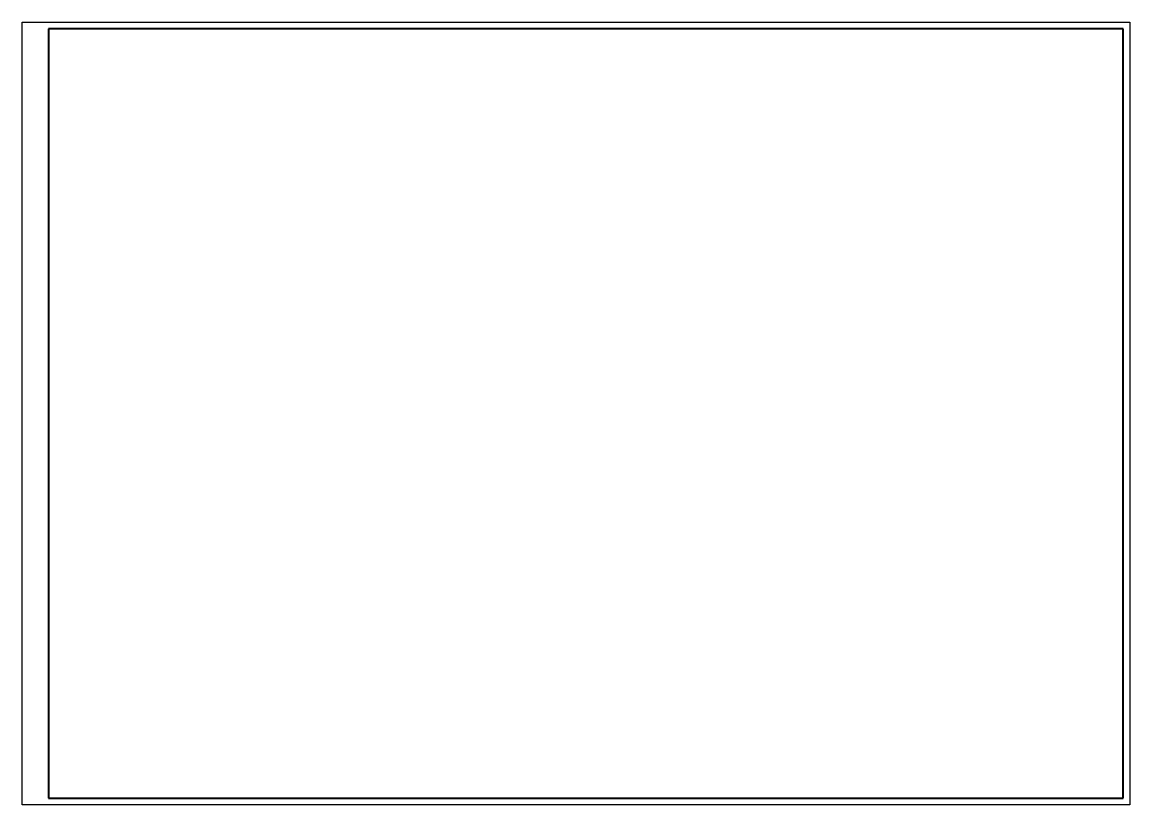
# Model space of a CAD drawing. Header units: inches. Extents: x 0 to 2628, y -14 to 790.
# Drawn here: x 1787 to 2628, y 196 to 790 of the extents above; entities that cross this region are included whole.
import ezdxf

# ---------------------------------------------------------------- set-up
doc = ezdxf.new("R2010")
doc.units = ezdxf.units.IN
doc.header["$MEASUREMENT"] = 0
doc.layers.add('invisible', color=50, linetype='Continuous', plot=False)
doc.layers.add('основная', color=94, linetype='Continuous', lineweight=40)

msp = doc.modelspace()

# ---------------------------------------------------------------- linework, layer by layer
at = {"layer": 'invisible'}
for p, q in [((1786.8, 790.246), (2627.8, 790.246)), ((1786.8, 196.246), (1786.8, 790.246)), ((2627.8, 790.246), (2627.8, 196.246)), ((2627.8, 196.246), (1786.8, 196.246))]:
    msp.add_line(p, q, dxfattribs=at)
at = {"layer": 'основная'}
for p, q in [((1806.8, 785.246), (1806.8, 201.246)), ((2622.8, 785.246), (1806.8, 785.246)), ((2622.8, 201.246), (2622.8, 785.246)), ((1806.8, 201.246), (2622.8, 201.246))]:
    msp.add_line(p, q, dxfattribs=at)

doc.saveas('drawing.dxf')
